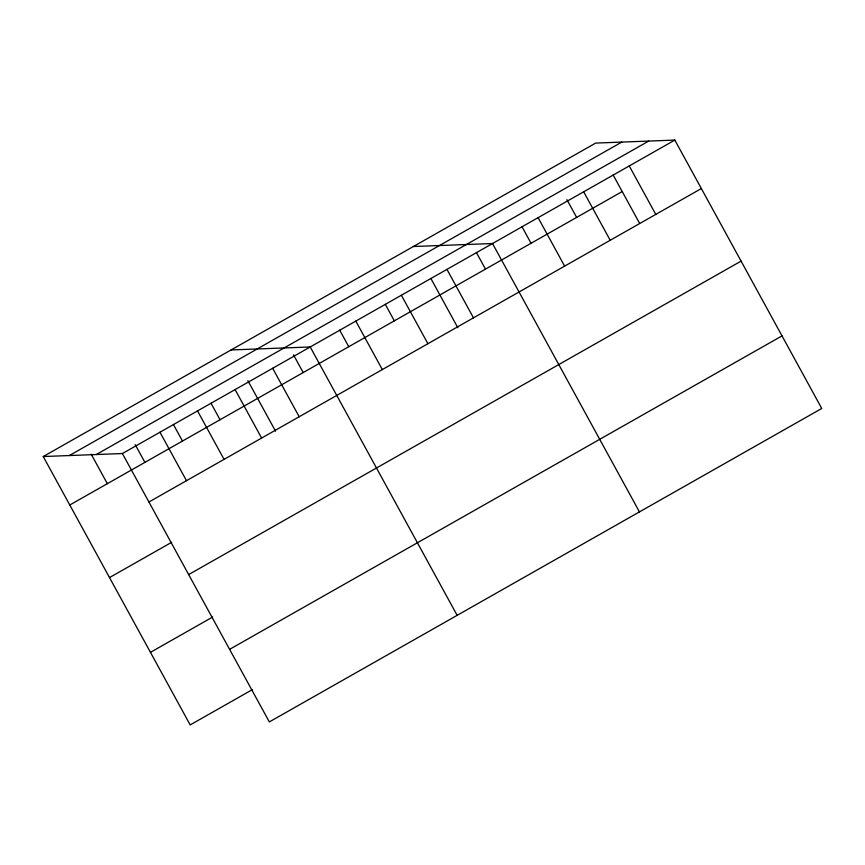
<?xml version="1.0" encoding="UTF-8"?>
<svg xmlns="http://www.w3.org/2000/svg" width="865" height="865" viewBox="0 0 865 865"><rect width="100%" height="100%" fill="white"/><g stroke="black" fill="none" stroke-linecap="round" stroke-linejoin="round"><path stroke-width="1.3" d="M43.25 456.536L595.671 143.082L674.819 140.087L821.75 408.464L269.329 721.918L122.398 453.541L43.25 456.536L190.181 724.913L252.396 689.61M69.373 455.541L621.784 142.087M96.275 454.525L648.696 141.071M122.398 453.541L674.819 140.087M69.784 504.998L622.205 191.543M148.931 502.003L701.353 188.548M109.52 577.571L171.735 542.269M188.667 574.576L741.078 261.122M150.456 652.34L212.671 617.037M229.603 649.345L782.014 335.89M413.373 246.514L492.52 243.53L639.451 511.907M231.074 349.957L310.221 346.973L457.153 615.35M629.244 165.95L655.778 214.412M613.144 174.99L639.505 223.148M583.67 191.814L610.203 240.275M566.921 199.674L576.631 217.407M538.095 217.666L564.629 266.128M521.995 226.717L531.056 243.26M476.42 252.569L485.481 269.123M446.946 269.393L473.479 317.855M430.846 278.433L457.845 327.759M401.371 295.246L427.905 343.708M385.271 304.296L394.332 320.839M355.796 321.11L382.33 369.571M339.696 330.149L348.757 346.703M293.473 354.834L303.183 372.566M272.659 368.285L299.193 416.746M247.898 380.697L275.546 431.192M235.096 389.596L261.619 438.058M210.984 403.187L220.045 419.741M197.523 410.918L224.057 459.38M173.422 424.499L182.472 441.053M159.96 432.23L186.494 480.691M135.21 444.632L144.909 462.364M91.171 454.136L107.347 483.686"/></g></svg>
